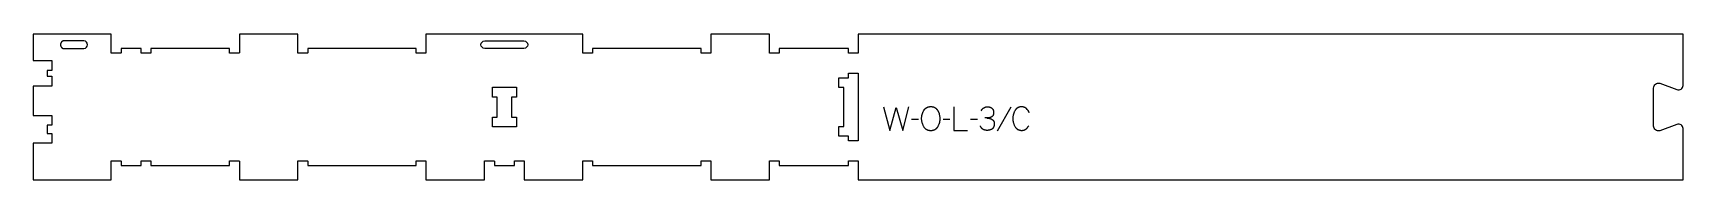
# Model space of a CAD drawing. Extents: x -1081 to 1018, y -93 to 93.
import ezdxf

# ---------------------------------------------------------------- set-up
doc = ezdxf.new("R2010")
doc.units = 0
for name, color, linetype in [('1_ANYTOOL_1MMDEEP_LABELS_S', 2, 'CONTINUOUS'), ('3_ANYTOOL_CUTTHROUGH_INSID', 4, 'CONTINUOUS'), ('4_ANYTOOL_CUTTHROUGH_OUTSI', 5, 'CONTINUOUS')]:
    doc.layers.add(name, color=color, linetype=linetype)

msp = doc.modelspace()

# ---------------------------------------------------------------- linework, layer by layer
at = {"layer": '1_ANYTOOL_1MMDEEP_LABELS_S'}
for p, q in [((45.6, -16.1), (36.9, -16.2)), ((85.7, -16.1), (76.9, -16.2)), ((120.6, -16.1), (111.8, -16.2)), ((163.1, -0.5), (145.9, -31.2))]:
    msp.add_line(p, q, dxfattribs=at)
for points in [[(1.3, 0), (9, -30), (17.4, -0.9), (25.9, -30), (33.4, 0)], [(90.8, 0), (90.8, -30), (107.9, -30)], [(125.5, -4.9), (125.7, -4.6), (125.9, -4.3), (126, -4), (126.2, -3.8), (126.4, -3.5), (126.6, -3.3), (126.8, -3), (126.9, -2.9), (127, -2.8), (127.1, -2.7), (127.2, -2.5), (127.3, -2.4), (127.4, -2.3), (127.5, -2.2), (127.6, -2.1), (127.7, -2), (127.8, -1.9), (128, -1.8), (128.1, -1.7), (128.2, -1.6), (128.3, -1.6), (128.4, -1.5), (128.6, -1.4), (128.7, -1.3), (128.8, -1.2), (128.9, -1.2), (129.1, -1.1), (129.2, -1), (129.3, -0.9), (129.5, -0.9), (129.6, -0.8), (129.8, -0.8), (129.9, -0.7), (130, -0.6), (130.2, -0.6), (130.3, -0.5), (130.5, -0.5), (130.6, -0.4), (130.8, -0.4), (131.1, -0.3), (131.4, -0.2), (131.7, -0.2), (132, -0.1), (132.3, -0.1), (132.7, 0), (133, 0), (133.4, 0), (133.7, 0), (133.9, 0), (134.1, 0), (134.3, 0), (134.5, 0), (134.7, 0), (134.9, -0.1), (135.1, -0.1), (135.3, -0.1), (135.5, -0.1), (135.7, -0.2), (135.9, -0.2), (136.1, -0.3), (136.3, -0.3), (136.4, -0.4), (136.6, -0.4), (136.8, -0.5), (136.9, -0.5), (137.1, -0.6), (137.3, -0.7), (137.4, -0.7), (137.6, -0.8), (137.8, -0.9), (137.9, -1), (138.1, -1.1), (138.2, -1.2), (138.4, -1.2), (138.5, -1.3), (138.7, -1.4), (138.8, -1.5), (138.9, -1.7), (139.1, -1.8), (139.2, -1.9), (139.3, -2), (139.5, -2.1), (139.6, -2.3), (139.7, -2.4), (139.8, -2.5), (139.9, -2.6), (140, -2.8), (140.1, -2.9), (140.2, -3.1), (140.3, -3.2), (140.4, -3.4), (140.5, -3.5), (140.6, -3.7), (140.7, -3.8), (140.7, -4), (140.8, -4.2), (140.9, -4.3), (140.9, -4.5), (141, -4.7), (141, -4.9), (141.1, -5), (141.1, -5.2), (141.2, -5.4), (141.2, -5.6), (141.2, -5.8), (141.2, -6), (141.3, -6.2), (141.3, -6.4), (141.3, -6.6), (141.3, -6.8), (141.3, -7), (141.3, -7.6), (141.3, -7.9), (141.3, -8.2), (141.2, -8.6), (141.2, -8.9), (141.2, -9), (141.1, -9.1), (141.1, -9.3), (141.1, -9.4), (141, -9.6), (141, -9.7), (141, -9.8), (140.9, -10), (140.9, -10.1), (140.8, -10.2), (140.8, -10.3), (140.8, -10.4), (140.7, -10.6), (140.6, -10.7), (140.6, -10.8), (140.5, -10.9), (140.5, -11), (140.4, -11.1), (140.3, -11.2), (140.3, -11.3), (140.2, -11.4), (140.1, -11.5), (140, -11.7), (139.8, -11.8), (139.7, -12), (139.5, -12.2), (139.4, -12.2), (139.4, -12.3), (139.3, -12.4), (139.2, -12.5), (139.1, -12.5), (139, -12.6), (138.9, -12.7), (138.8, -12.7), (138.8, -12.8), (138.7, -12.9), (138.6, -12.9), (138.5, -13), (138.4, -13), (138.3, -13.1), (138.2, -13.1), (138.1, -13.2), (138, -13.2), (137.9, -13.3), (137.8, -13.3), (137.7, -13.4), (137.6, -13.4), (137.5, -13.5), (137.3, -13.5), (137.1, -13.6), (136.8, -13.7), (136.6, -13.7), (136.4, -13.8), (136.2, -13.9), (135.9, -13.9), (135.7, -14), (135.5, -14), (135.2, -14), (135, -14.1), (134.8, -14.1), (134.5, -14.1), (134.3, -14.2), (134, -14.2), (133.8, -14.2), (133.5, -14.2), (129.9, -14.2)], [(132.6, -14.2), (133.1, -14.3), (133.5, -14.3), (133.9, -14.3), (134.4, -14.4), (134.8, -14.5), (135.2, -14.6), (135.6, -14.6), (136, -14.8), (136.4, -14.9), (136.8, -15), (137.2, -15.1), (137.6, -15.3), (138, -15.4), (138.4, -15.6), (138.7, -15.8), (139.1, -16), (139.3, -16.1), (139.5, -16.2), (139.6, -16.2), (139.6, -16.3), (139.7, -16.4), (139.8, -16.4), (139.9, -16.5), (140, -16.5), (140, -16.6), (140.1, -16.7), (140.2, -16.7), (140.3, -16.8), (140.3, -16.8), (140.4, -16.9), (140.5, -17), (140.5, -17.1), (140.6, -17.1), (140.7, -17.2), (140.7, -17.3), (140.8, -17.3), (140.9, -17.4), (140.9, -17.5), (141, -17.6), (141, -17.6), (141.1, -17.7), (141.1, -17.8), (141.2, -17.9), (141.2, -18), (141.3, -18.1), (141.3, -18.1), (141.4, -18.2), (141.4, -18.3), (141.5, -18.4), (141.5, -18.5), (141.5, -18.6), (141.6, -18.7), (141.7, -18.9), (141.7, -19.1), (141.8, -19.3), (141.8, -19.5), (141.9, -19.7), (141.9, -19.9), (142, -20.1), (142, -20.4), (142, -20.6), (142, -20.8), (142.1, -21.1), (142.1, -21.3), (142.1, -21.6), (142.1, -21.8), (142.1, -22.1), (142, -22.4), (142, -22.6), (142, -22.9), (142, -23.2), (142, -23.4), (141.9, -23.6), (141.9, -23.9), (141.8, -24.1), (141.8, -24.4), (141.7, -24.6), (141.7, -24.8), (141.6, -25), (141.5, -25.2), (141.4, -25.4), (141.4, -25.6), (141.3, -25.8), (141.2, -26), (141.1, -26.2), (141, -26.4), (140.9, -26.5), (140.8, -26.7), (140.7, -26.9), (140.6, -27), (140.4, -27.2), (140.3, -27.4), (140.2, -27.4), (140.2, -27.5), (140.1, -27.6), (140, -27.6), (140, -27.7), (139.9, -27.8), (139.8, -27.8), (139.7, -27.9), (139.6, -28), (139.4, -28.1), (139.3, -28.3), (139.1, -28.4), (138.9, -28.5), (138.8, -28.6), (138.6, -28.7), (138.4, -28.8), (138.2, -28.9), (138, -29), (137.9, -29.1), (137.7, -29.2), (137.5, -29.2), (137.3, -29.3), (137.1, -29.4), (136.9, -29.4), (136.6, -29.5), (136.4, -29.6), (136.2, -29.6), (136, -29.7), (135.8, -29.7), (135.5, -29.8), (135.3, -29.8), (135.1, -29.8), (134.8, -29.9), (134.4, -29.9), (133.9, -30), (133.3, -30), (132.8, -30), (132.4, -30), (132.1, -30), (131.7, -29.9), (131.3, -29.9), (131, -29.9), (130.8, -29.8), (130.6, -29.8), (130.5, -29.8), (130.3, -29.7), (130.1, -29.7), (130, -29.6), (129.8, -29.6), (129.7, -29.5), (129.5, -29.5), (129.3, -29.4), (129.2, -29.4), (129, -29.3), (128.9, -29.3), (128.7, -29.2), (128.6, -29.1), (128.5, -29.1), (128.3, -29), (128.2, -28.9), (128, -28.8), (127.9, -28.7), (127.8, -28.7), (127.6, -28.6), (127.5, -28.5), (127.4, -28.4), (127.2, -28.3), (127.1, -28.2), (127, -28.1), (126.9, -28), (126.8, -27.9), (126.6, -27.8), (126.5, -27.7), (126.4, -27.5), (126.3, -27.4), (126.2, -27.3), (126.1, -27.2), (126, -27.1), (125.9, -26.9), (125.8, -26.8), (125.7, -26.7), (125.6, -26.5), (125.5, -26.4), (125.4, -26.2), (125.3, -26.1), (125.2, -25.9), (125, -25.6), (124.9, -25.3), (124.7, -25), (124.6, -24.7), (124.4, -24.3)]]:
    msp.add_lwpolyline(points, dxfattribs=at)
msp.add_lwpolyline([(61.7, 0.3), (62.1, 0.3), (62.5, 0.3), (62.8, 0.3), (63, 0.3), (63.2, 0.2), (63.3, 0.2), (63.5, 0.2), (63.7, 0.2), (63.8, 0.1), (64, 0.1), (64.2, 0.1), (64.3, 0), (64.5, 0), (64.6, -0.1), (64.8, -0.1), (65, -0.2), (65.1, -0.2), (65.3, -0.3), (65.4, -0.4), (65.6, -0.4), (65.7, -0.5), (65.9, -0.6), (66, -0.6), (66.1, -0.7), (66.3, -0.8), (66.4, -0.9), (66.5, -1), (66.7, -1.1), (67.1, -1.3), (67.3, -1.5), (67.6, -1.7), (67.8, -1.9), (68.1, -2.1), (68.3, -2.4), (68.5, -2.6), (68.7, -2.8), (68.9, -3.1), (69.1, -3.3), (69.3, -3.5), (69.5, -3.8), (69.7, -4.1), (69.9, -4.3), (70.1, -4.6), (70.4, -5.2), (70.6, -5.5), (70.7, -5.8), (70.9, -6.1), (71, -6.4), (71.2, -6.7), (71.3, -7), (71.4, -7.3), (71.5, -7.6), (71.7, -7.9), (71.8, -8.2), (71.9, -8.6), (72, -8.9), (72.1, -9.2), (72.1, -9.6), (72.4, -10.6), (72.5, -11.3), (72.6, -11.9), (72.7, -12.6), (72.8, -13.2), (72.8, -13.9), (72.8, -14.5), (72.9, -15.2), (72.8, -15.8), (72.8, -16.4), (72.8, -17.1), (72.7, -17.7), (72.6, -18.4), (72.5, -19), (72.3, -19.6), (72.2, -20.3), (72, -20.9), (71.8, -21.5), (71.5, -22.2), (71.3, -22.8), (71, -23.5), (70.7, -24.1), (70.4, -24.7), (70.1, -25.4), (69.9, -25.7), (69.7, -26), (69.5, -26.3), (69.3, -26.6), (69.1, -26.8), (68.9, -27.1), (68.7, -27.4), (68.5, -27.6), (68.4, -27.7), (68.3, -27.8), (68.2, -28), (68, -28.1), (67.9, -28.2), (67.8, -28.3), (67.7, -28.4), (67.6, -28.5), (67.4, -28.6), (67.3, -28.7), (67.2, -28.8), (67.1, -28.9), (66.9, -28.9), (66.8, -29), (66.7, -29.1), (66.5, -29.2), (66.4, -29.3), (66.2, -29.4), (66.1, -29.4), (66, -29.5), (65.8, -29.6), (65.7, -29.6), (65.5, -29.7), (65.4, -29.8), (65.2, -29.8), (65.1, -29.9), (64.9, -29.9), (64.8, -30), (64.5, -30.1), (64.1, -30.2), (63.8, -30.2), (63.5, -30.3), (63.2, -30.3), (62.8, -30.4), (62.5, -30.4), (62.1, -30.5), (61.7, -30.5), (61.4, -30.5), (61, -30.5), (60.6, -30.5), (60.2, -30.4), (59.9, -30.4), (59.5, -30.3), (59.2, -30.3), (58.8, -30.2), (58.5, -30.1), (58.2, -30.1), (57.8, -30), (57.7, -29.9), (57.5, -29.9), (57.4, -29.8), (57.2, -29.7), (57.1, -29.7), (56.9, -29.6), (56.8, -29.5), (56.6, -29.5), (56.5, -29.4), (56.3, -29.3), (56.2, -29.3), (56, -29.2), (55.9, -29.1), (55.8, -29), (55.6, -28.9), (55.5, -28.8), (55.4, -28.7), (55.2, -28.6), (55.1, -28.5), (55, -28.4), (54.9, -28.3), (54.7, -28.2), (54.6, -28.1), (54.5, -28), (54.4, -27.9), (54.2, -27.8), (54.1, -27.7), (54, -27.6), (53.9, -27.4), (53.8, -27.3), (53.6, -27), (53.4, -26.8), (53.2, -26.5), (53, -26.2), (52.8, -25.9), (52.6, -25.6), (52.4, -25.3), (52.1, -24.6), (51.8, -24), (51.5, -23.3), (51.2, -22.7), (51, -22), (50.7, -21.4), (50.5, -20.7), (50.4, -20.1), (50.2, -19.4), (50.1, -18.8), (49.9, -18.1), (49.8, -17.5), (49.8, -16.8), (49.7, -16.2), (49.7, -15.5), (49.7, -14.9), (49.7, -14.2), (49.7, -13.5), (49.8, -12.8), (49.9, -12.1), (50, -11.5), (50.1, -10.8), (50.2, -10.1), (50.4, -9.5), (50.6, -8.8), (50.8, -8.2), (51, -7.6), (51.3, -6.9), (51.6, -6.3), (51.9, -5.7), (52.2, -5.1), (52.5, -4.5), (52.7, -4.2), (52.9, -3.9), (53.1, -3.6), (53.3, -3.4), (53.5, -3.1), (53.8, -2.9), (54, -2.6), (54.2, -2.4), (54.3, -2.3), (54.4, -2.2), (54.6, -2.1), (54.7, -1.9), (54.8, -1.8), (54.9, -1.7), (55.1, -1.6), (55.2, -1.5), (55.3, -1.5), (55.5, -1.4), (55.6, -1.3), (55.7, -1.2), (55.9, -1.1), (56, -1), (56.2, -0.9), (56.3, -0.9), (56.4, -0.8), (56.6, -0.7), (56.9, -0.6), (57.2, -0.5), (57.5, -0.3), (57.8, -0.2), (58.1, -0.1), (58.5, 0), (58.8, 0), (59.1, 0.1), (59.5, 0.2), (59.8, 0.2), (60.2, 0.3), (60.6, 0.3), (60.9, 0.3), (61.3, 0.3)], close=True, dxfattribs=at)
msp.add_lwpolyline([(186.7, -7.5, 0.131103), (182.9, -2.1), (182.8, -2), (182.6, -1.9), (182.4, -1.8), (182.3, -1.6), (182.1, -1.5), (181.9, -1.4), (181.8, -1.3), (181.6, -1.2), (181.4, -1.1), (181.3, -1), (181.1, -0.9), (180.9, -0.8), (180.7, -0.8), (180.5, -0.7), (180.3, -0.6), (180.1, -0.5), (180, -0.5), (179.8, -0.4), (179.6, -0.4), (179.4, -0.3), (179.2, -0.3), (179, -0.2), (178.8, -0.2), (178.6, -0.1), (178.4, -0.1), (178.1, -0.1), (177.9, -0.1), (177.7, 0), (177.5, 0), (177.3, 0), (177.1, 0), (176.8, 0), (176.5, 0), (176.1, 0), (175.8, 0), (175.5, -0.1), (175.2, -0.1), (174.9, -0.2), (174.5, -0.2), (174.2, -0.3), (173.9, -0.4), (173.6, -0.5), (173.3, -0.6), (173.1, -0.7), (172.8, -0.8), (172.6, -0.8), (172.5, -0.9), (172.4, -1), (172.2, -1), (172.1, -1.1), (172, -1.2), (171.8, -1.3), (171.7, -1.3), (171.6, -1.4), (171.5, -1.5), (171.3, -1.6), (171.2, -1.7), (171, -1.8), (170.7, -2), (170.5, -2.2), (170.3, -2.4), (170.1, -2.7), (169.8, -2.9), (169.6, -3.1), (169.4, -3.4), (169.2, -3.6), (169, -3.9), (168.8, -4.1), (168.7, -4.4), (168.5, -4.7), (168.1, -5.3), (167.8, -5.9), (167.5, -6.5), (167.3, -7.1), (167, -7.7), (166.8, -8.4), (166.6, -9), (166.4, -9.6), (166.2, -10.3), (166.1, -10.9), (166, -11.6), (165.9, -12.3), (165.8, -12.9), (165.7, -13.6), (165.7, -14.3), (165.7, -15), (165.7, -15.7), (165.7, -16.4), (165.8, -17.1), (165.9, -17.8), (166, -18.4), (166.1, -19.1), (166.2, -19.7), (166.4, -20.4), (166.6, -21), (166.8, -21.7), (167, -22.3), (167.3, -22.9), (167.6, -23.5), (167.9, -24.1), (168.2, -24.7), (168.5, -25.3), (168.7, -25.6), (168.9, -25.9), (169.1, -26.2), (169.3, -26.4), (169.5, -26.7), (169.7, -26.9), (169.9, -27.1), (170.1, -27.4), (170.4, -27.6), (170.6, -27.8), (170.8, -28), (171.1, -28.2), (171.2, -28.3), (171.3, -28.4), (171.5, -28.4), (171.6, -28.5), (171.7, -28.6), (171.8, -28.7), (172, -28.8), (172.1, -28.8), (172.4, -29), (172.7, -29.1), (173, -29.2), (173.2, -29.3), (173.5, -29.4), (173.8, -29.5), (174.1, -29.6), (174.5, -29.7), (174.8, -29.8), (175.1, -29.8), (175.4, -29.9), (175.8, -29.9), (176.1, -30), (176.5, -30), (176.8, -30), (177.2, -30), (177.6, -30), (177.9, -30), (178.1, -30), (178.3, -29.9), (178.5, -29.9), (178.7, -29.9), (178.8, -29.9), (179, -29.8), (179.2, -29.8), (179.4, -29.8), (179.5, -29.7), (179.7, -29.7), (179.9, -29.6), (180, -29.6), (180.2, -29.5), (180.3, -29.5), (180.5, -29.4), (180.7, -29.4), (180.8, -29.3), (181, -29.2), (181.1, -29.2), (181.3, -29.1), (181.4, -29), (181.6, -28.9), (181.7, -28.8), (181.8, -28.8), (182, -28.7), (182.1, -28.6), (182.3, -28.5), (182.4, -28.4), (182.7, -28.2), (182.9, -28), (183.2, -27.7), (183.4, -27.5), (183.7, -27.3), (183.9, -27), (184.1, -26.8), (184.4, -26.5), (184.6, -26.2), (184.8, -26), (185, -25.7), (185.2, -25.4), (185.4, -25.1), (185.6, -24.8), (185.8, -24.5), (186, -24.2)], format="xyb", dxfattribs=at)
at = {"layer": '3_ANYTOOL_CUTTHROUGH_INSID'}
for points in [[(-1016.3, 84), (-1042, 84), (-1042.1, 84), (-1042.2, 84), (-1042.3, 84), (-1042.4, 84), (-1042.5, 84), (-1042.6, 84), (-1042.7, 84), (-1042.8, 83.9), (-1042.9, 83.9), (-1043, 83.9), (-1043.1, 83.9), (-1043.2, 83.8), (-1043.3, 83.8), (-1043.4, 83.8), (-1043.5, 83.7), (-1043.6, 83.7), (-1043.7, 83.6), (-1043.8, 83.6), (-1043.9, 83.5), (-1044, 83.5), (-1044.1, 83.4), (-1044.1, 83.4), (-1044.2, 83.3), (-1044.3, 83.2), (-1044.4, 83.2), (-1044.5, 83.1), (-1044.6, 83), (-1044.6, 82.9), (-1044.7, 82.8), (-1044.8, 82.8), (-1044.9, 82.7), (-1044.9, 82.6), (-1045, 82.5), (-1045.1, 82.4), (-1045.1, 82.3), (-1045.2, 82.2), (-1045.3, 82.1), (-1045.3, 82), (-1045.4, 81.9), (-1045.4, 81.8), (-1045.5, 81.7), (-1045.5, 81.6), (-1045.6, 81.5), (-1045.6, 81.4), (-1045.7, 81.3), (-1045.7, 81.2), (-1045.8, 81.1), (-1045.8, 81), (-1045.8, 80.9), (-1045.9, 80.8), (-1045.9, 80.7), (-1045.9, 80.6), (-1045.9, 80.5), (-1046, 80.4), (-1046, 80.2), (-1046, 80.1), (-1046, 80), (-1046, 79.9), (-1046, 79.8), (-1046, 79.7), (-1046, 79.6), (-1046, 79.5), (-1046, 79.4), (-1046, 79.3), (-1046, 79.2), (-1046, 79.1), (-1046, 79), (-1046, 78.9), (-1046, 78.8), (-1046, 78.6), (-1046, 78.5), (-1046, 78.4), (-1046, 78.3), (-1046, 78.2), (-1045.9, 78.1), (-1045.9, 78), (-1045.9, 77.9), (-1045.9, 77.8), (-1045.8, 77.7), (-1045.8, 77.6), (-1045.8, 77.5), (-1045.7, 77.4), (-1045.7, 77.2), (-1045.6, 77.1), (-1045.6, 77), (-1045.5, 76.9), (-1045.5, 76.8), (-1045.4, 76.7), (-1045.4, 76.6), (-1045.3, 76.5), (-1045.3, 76.4), (-1045.2, 76.3), (-1045.1, 76.2), (-1045.1, 76.2), (-1045, 76.1), (-1044.9, 76), (-1044.9, 75.9), (-1044.8, 75.8), (-1044.7, 75.7), (-1044.6, 75.6), (-1044.6, 75.6), (-1044.5, 75.5), (-1044.4, 75.4), (-1044.3, 75.3), (-1044.2, 75.3), (-1044.1, 75.2), (-1044.1, 75.2), (-1044, 75.1), (-1043.9, 75), (-1043.8, 75), (-1043.7, 74.9), (-1043.6, 74.9), (-1043.5, 74.8), (-1043.4, 74.8), (-1043.3, 74.8), (-1043.2, 74.7), (-1043.1, 74.7), (-1043, 74.7), (-1042.9, 74.6), (-1042.8, 74.6), (-1042.7, 74.6), (-1042.6, 74.6), (-1042.5, 74.6), (-1042.4, 74.6), (-1042.3, 74.5), (-1042.2, 74.5), (-1042.1, 74.5), (-1042, 74.5), (-1016.3, 74.5, 1)], [(-506.3, 84), (-456.3, 84, -1), (-456.3, 74.5), (-506.3, 74.5, -1)]]:
    msp.add_lwpolyline(points, format="xyb", close=True, dxfattribs=at)
for points in [[(-31, -43.5), (-43.5, -43.5), (-43.5, -37.5), (-55.5, -37.5), (-55.5, -25), (-49.5, -25), (-49.5, 24.5), (-55.5, 24.5), (-55.5, 37), (-43.5, 37), (-43.5, 43), (-31, 43)], [(-490.5, -13), (-490.5, 12.5), (-496.5, 12.5), (-496.5, 25), (-466, 25), (-466, 12.5), (-472, 12.5), (-472, -13), (-466, -13), (-466, -25.5), (-496.5, -25.5), (-496.5, -13)]]:
    msp.add_lwpolyline(points, close=True, dxfattribs=at)
at = {"layer": '4_ANYTOOL_CUTTHROUGH_OUTSI'}
msp.add_lwpolyline([(1018.5, -27.8, 0.522099), (1010.7, -22.4), (989, -30.4, -0.015611), (989, -30.5, -0.502397), (981, -24.5), (981, 24, -0.502397), (989, 30, -0.015604), (989, 30), (1010.7, 22, 0.522094), (1018.5, 27.4), (1018.5, 92.5), (-31, 92.5), (-31, 68.8, -0.414214), (-31.3, 68.5), (-43.3, 68.5, -0.414214), (-43.5, 68.8), (-43.5, 74.5), (-131.5, 74.5), (-131.5, 68.8, -0.414214), (-131.8, 68.5), (-143.8, 68.5, -0.414214), (-144, 68.8), (-144, 92.5), (-218.5, 92.5), (-218.5, 68.8, -0.414214), (-218.8, 68.5), (-230.8, 68.5, -0.414214), (-231, 68.8), (-231, 74.5), (-369, 74.5), (-369, 68.8, -0.414214), (-369.3, 68.5), (-381.3, 68.5, -0.414214), (-381.5, 68.8), (-381.5, 92.5), (-581, 92.5), (-581, 68.8, -0.414214), (-581.3, 68.5), (-593.3, 68.5, -0.414214), (-593.5, 68.8), (-593.5, 74.5), (-731.5, 74.5), (-731.5, 68.8, -0.414214), (-731.8, 68.5), (-743.8, 68.5, -0.414214), (-744, 68.8), (-744, 92.5), (-818.5, 92.5), (-818.5, 68.8, -0.414214), (-818.8, 68.5), (-830.8, 68.5, -0.414214), (-831, 68.8), (-831, 74.5), (-931, 74.5), (-931, 68.8, -0.414214), (-931.3, 68.5), (-943.3, 68.5, -0.414214), (-943.5, 68.8), (-943.5, 74.5), (-969, 74.5), (-969, 68.8, -0.414214), (-969.3, 68.5), (-981.3, 68.5, -0.414214), (-981.5, 68.8), (-981.5, 92.5), (-1081, 92.5), (-1081, 59), (-1057.3, 59, -0.414214), (-1057, 58.8), (-1057, 46.8, -0.414214), (-1057.3, 46.5), (-1063, 46.5), (-1063, 38.9), (-1057.3, 38.9, -0.414214), (-1057, 38.7), (-1057, 26.7, -0.414214), (-1057.3, 26.4), (-1081, 26.4), (-1081, -11), (-1057.3, -11, -0.414214), (-1057, -11.2), (-1057, -23.2, -0.414214), (-1057.3, -23.5), (-1063, -23.5), (-1063, -34), (-1057.3, -34, -0.414214), (-1057, -34.2), (-1057, -46.2, -0.414214), (-1057.3, -46.5), (-1081, -46.5), (-1081, -93), (-981.5, -93), (-981.5, -69.2, -0.414214), (-981.3, -69), (-969.3, -69, -0.414214), (-969, -69.2), (-969, -75), (-943.5, -75), (-943.5, -69.2, -0.414214), (-943.3, -69), (-931.3, -69, -0.414214), (-931, -69.2), (-931, -75), (-831, -75), (-831, -69.2, -0.414214), (-830.8, -69), (-818.8, -69, -0.414214), (-818.5, -69.2), (-818.5, -93), (-744, -93), (-744, -69.2, -0.414214), (-743.8, -69), (-731.8, -69, -0.414214), (-731.5, -69.2), (-731.5, -75), (-593.5, -75), (-593.5, -69.2, -0.414214), (-593.3, -69), (-581.3, -69, -0.414214), (-581, -69.2), (-581, -93), (-506.5, -93), (-506.5, -69.2, -0.414214), (-506.3, -69), (-494.3, -69, -0.414214), (-494, -69.2), (-494, -75), (-468.5, -75), (-468.5, -69.2, -0.414214), (-468.3, -69), (-456.3, -69, -0.414214), (-456, -69.2), (-456, -93), (-381.5, -93), (-381.5, -69.2, -0.414214), (-381.3, -69), (-369.3, -69, -0.414214), (-369, -69.2), (-369, -75), (-231, -75), (-231, -69.2, -0.414214), (-230.8, -69), (-218.8, -69, -0.414214), (-218.5, -69.2), (-218.5, -93), (-144, -93), (-144, -69.2, -0.414214), (-143.8, -69), (-131.8, -69, -0.414214), (-131.5, -69.2), (-131.5, -75), (-43.5, -75), (-43.5, -69.2, -0.414214), (-43.3, -69), (-31.3, -69, -0.414214), (-31, -69.2), (-31, -93), (1018.5, -93)], format="xyb", close=True, dxfattribs=at)

doc.saveas('drawing.dxf')
